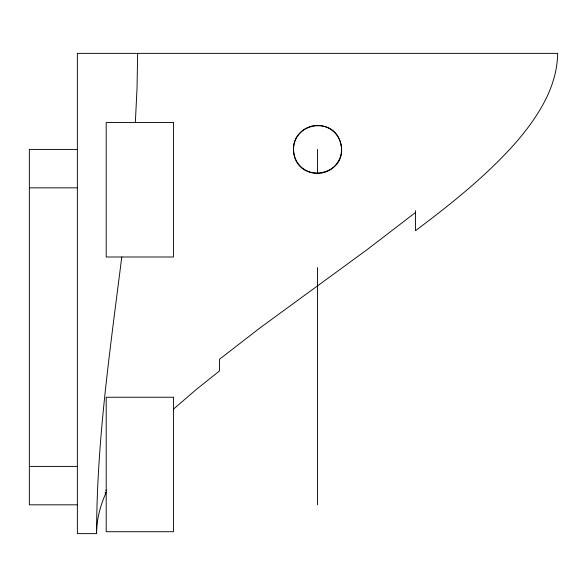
<?xml version="1.0" encoding="UTF-8"?>
<svg xmlns="http://www.w3.org/2000/svg" width="587" height="587" viewBox="0 0 587 587"><rect width="100%" height="100%" fill="white"/><g stroke="black" fill="none" stroke-linecap="round" stroke-linejoin="round"><path stroke-width="0.88" d="M137.651 53.366L137.042 87.94L135.348 122.522M415.486 210.674L415.486 230.698C451.271 203.799 486.623 175.74 516.311 142.032C537.655 117.143 557.232 87.28 557.65 53.366L77.374 53.366L77.374 533.634L96.591 533.634C96.657 440.852 110.261 348.854 121.766 256.996M96.591 533.634C96.576 519.708 100.172 505.965 105.799 493.293M105.976 490.886L106.196 490.028M173.429 409.176L195.603 390.032L219.538 370.889L219.538 359.237L260.379 327.634L366.941 249.776L415.486 212.509M77.374 149.421L29.35 149.421L29.35 504.82L77.374 504.82M29.35 187.84L77.374 187.84M29.35 466.401L77.374 466.401M317.516 149.421L317.516 173.803M317.516 267.562L317.516 504.82M106.181 492.361A26.738 1.754 -66.9 0 1 105.212 492.61M293.507 148.819C293.757 186.424 351.701 177.098 340.115 141.298C332.125 116.219 293.251 123.395 293.507 148.819M173.429 122.522L106.196 122.522L106.196 256.996L173.429 256.996L173.429 122.522M173.429 397.238L106.196 397.238L106.196 531.712L173.429 531.712L173.429 397.238M305.504 170.215A24.016 24.016 0 0 0 341.524 149.421A24.016 24.016 0 0 0 305.504 128.619A24.016 24.016 0 0 0 305.504 170.215"/></g></svg>
